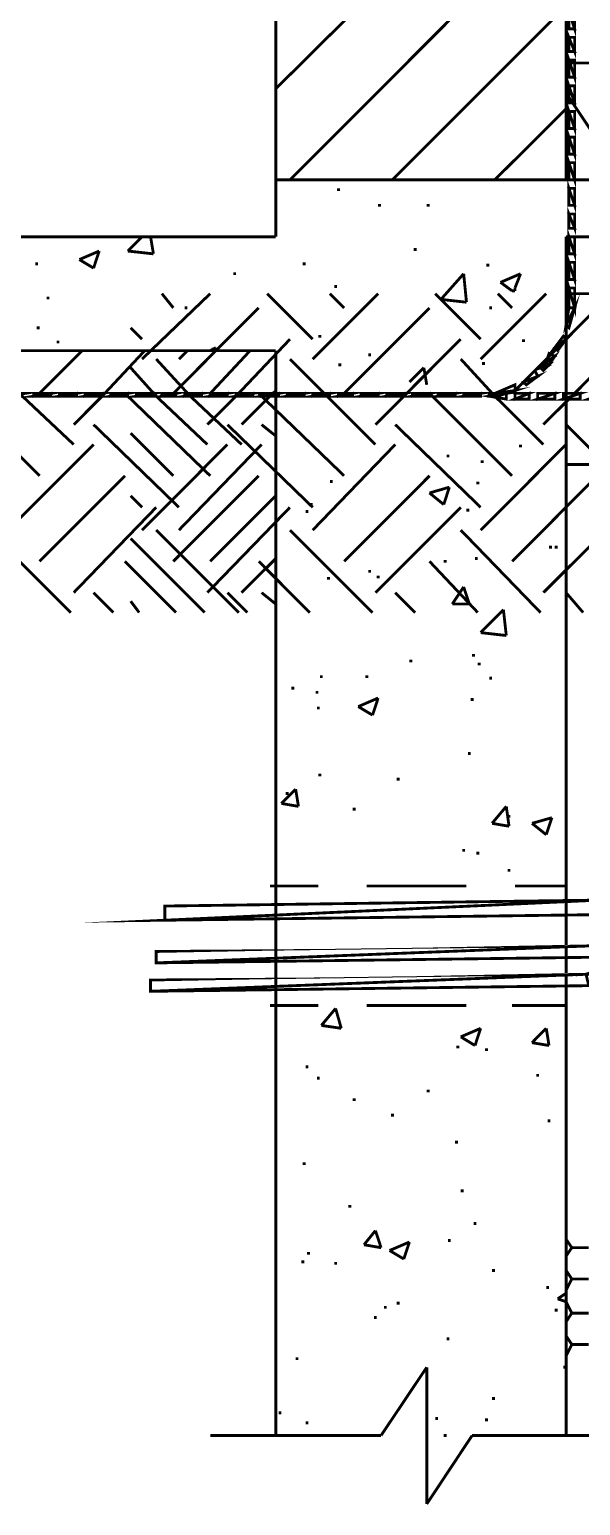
# Model space of a CAD drawing. Extents: x 219 to 1226, y 175 to 465.
# Drawn here: x 234.21 to 242.42, y 189.21 to 211.18 of the extents above; entities that cross this region are included whole.
import ezdxf

# ---------------------------------------------------------------- set-up
doc = ezdxf.new("R2010")
doc.units = 0
doc.header["$MEASUREMENT"] = 0
for name, color, linetype in [('C00-00-00-BLACK', 7, 'Continuous'), ('C00-FF-00', 3, 'Continuous'), ('C95-49-00', 34, 'Continuous'), ('CFF-00-00', 1, 'Continuous')]:
    doc.layers.add(name, color=color, linetype=linetype)

msp = doc.modelspace()

# ---------------------------------------------------------------- linework, layer by layer
at = {"layer": 'C00-00-00-BLACK', "const_width": 0.0423}
for points in [[(237.877, 260.402), (237.877, 208.094)], [(242.202, 260.402), (242.202, 208.943)], [(237.877, 210.298), (242.202, 214.582)], [(238.088, 208.943), (242.202, 213.055)], [(239.615, 208.943), (242.202, 211.528)], [(242.202, 210.682), (258.614, 210.682)], [(242.244, 210.171), (242.668, 209.536)], [(241.141, 208.943), (242.202, 210.001)], [(403.535, 208.943), (237.877, 208.943)], [(238.81, 208.816), (238.81, 208.774)], [(239.402, 208.563), (239.445, 208.563)], [(240.126, 208.563), (240.167, 208.563)], [(227.613, 208.094), (237.877, 208.094)], [(235.672, 207.882), (235.884, 208.094)], [(236.054, 207.84), (236.011, 208.094)], [(242.202, 190.251), (242.202, 208.094)], [(242.202, 208.094), (243.135, 208.094)], [(234.95, 207.755), (235.246, 207.882)], [(235.162, 207.628), (235.246, 207.882)], [(235.672, 207.882), (236.054, 207.84)], [(239.953, 207.925), (239.953, 207.882)], [(234.315, 207.714), (234.315, 207.671)], [(234.95, 207.755), (235.162, 207.628)], [(238.3, 207.714), (238.3, 207.671)], [(241.015, 207.671), (241.056, 207.671)], [(237.242, 207.544), (237.283, 207.544)], [(240.337, 207.162), (240.676, 207.544)], [(240.718, 207.12), (240.676, 207.544)], [(241.225, 207.416), (241.524, 207.544)], [(241.225, 207.416), (241.398, 207.289)], [(241.44, 207.332), (241.524, 207.544)], [(234.484, 207.205), (234.484, 207.162)], [(238.768, 207.375), (238.768, 207.332)], [(240.337, 207.162), (240.718, 207.12)], [(241.398, 207.289), (241.44, 207.289)], [(241.44, 207.289), (241.44, 207.332)], [(242.202, 207.248), (256.283, 207.248)], [(236.519, 207.036), (236.561, 207.036)], [(241.056, 207.036), (241.099, 207.036)], [(234.315, 206.739), (234.357, 206.739)], [(234.611, 206.527), (234.654, 206.527)], [(238.511, 206.613), (238.556, 206.613)], [(241.567, 206.57), (241.567, 206.527)], [(237.877, 206.4), (227.613, 206.4)], [(236.9, 206.4), (236.984, 206.443)], [(236.942, 206.443), (236.942, 206.4)], [(236.984, 206.4), (236.984, 206.443)], [(237.877, 206.4), (237.877, 190.251)], [(239.275, 206.358), (239.275, 206.316)], [(238.81, 206.187), (238.852, 206.187)], [(239.868, 205.932), (240.083, 206.144)], [(240.126, 205.891), (240.083, 206.144)], [(240.972, 206.228), (240.972, 206.187)], [(241.524, 205.002), (241.524, 204.959)], [(240.422, 204.832), (240.463, 204.832)], [(240.929, 204.747), (240.972, 204.747)], [(243.94, 204.704), (242.202, 204.704)], [(238.683, 204.451), (238.726, 204.451)], [(240.167, 204.281), (240.463, 204.367)], [(240.379, 204.109), (240.463, 204.367)], [(240.886, 204.451), (240.886, 204.408)], [(238.384, 204.109), (238.427, 204.109)], [(240.167, 204.281), (240.379, 204.109)], [(238.341, 204.025), (238.341, 203.982)], [(240.718, 204.025), (240.76, 204.025)], [(241.948, 203.475), (241.99, 203.475)], [(242.033, 203.475), (242.076, 203.475)], [(240.379, 203.263), (240.422, 203.263)], [(240.845, 203.305), (240.886, 203.305)], [(238.64, 203.009), (238.683, 203.009)], [(239.275, 203.136), (239.275, 203.093)], [(239.402, 203.05), (239.402, 203.009)], [(240.506, 202.627), (240.676, 202.882)], [(240.76, 202.627), (240.676, 202.882)], [(240.506, 202.627), (240.76, 202.627)], [(240.929, 202.202), (241.268, 202.543)], [(241.311, 202.159), (241.268, 202.543)], [(240.929, 202.202), (241.311, 202.159)], [(239.868, 201.779), (239.911, 201.779)], [(240.802, 201.863), (240.845, 201.863)], [(240.886, 201.736), (240.929, 201.736)], [(238.556, 201.566), (238.556, 201.525)], [(239.233, 201.566), (239.233, 201.525)], [(241.056, 201.525), (241.099, 201.525)], [(238.13, 201.397), (238.13, 201.355)], [(238.469, 201.313), (238.511, 201.313)], [(239.106, 201.101), (239.402, 201.229)], [(239.318, 200.974), (239.402, 201.229)], [(240.802, 201.229), (240.802, 201.186)], [(238.511, 201.101), (238.511, 201.059)], [(239.106, 201.101), (239.318, 200.974)], [(240.76, 200.424), (240.76, 200.381)], [(238.511, 200.082), (238.556, 200.082)], [(239.699, 200.041), (239.699, 199.998)], [(237.961, 199.659), (238.173, 199.871)], [(238.045, 199.829), (238.045, 199.786)], [(238.214, 199.616), (238.173, 199.871)], [(237.961, 199.659), (238.214, 199.616)], [(239.022, 199.575), (239.065, 199.575)], [(241.099, 199.363), (241.311, 199.616)], [(241.352, 199.32), (241.311, 199.616)], [(241.352, 199.489), (241.352, 199.447)], [(241.099, 199.363), (241.352, 199.32)], [(241.694, 199.363), (241.99, 199.447)], [(241.694, 199.363), (241.906, 199.194)], [(241.906, 199.194), (241.99, 199.447)], [(240.676, 198.983), (240.676, 198.94)], [(240.886, 198.94), (240.886, 198.897)], [(241.352, 198.685), (241.352, 198.644)], [(237.791, 198.431), (238.511, 198.431)], [(239.233, 198.431), (240.718, 198.431)], [(241.44, 198.431), (242.202, 198.431)], [(237.791, 196.651), (238.511, 196.651)], [(239.233, 196.651), (240.718, 196.651)], [(241.398, 196.651), (241.44, 196.651)], [(241.44, 196.651), (242.202, 196.651)], [(238.556, 196.355), (238.768, 196.608)], [(238.852, 196.312), (238.768, 196.608)], [(238.556, 196.355), (238.852, 196.312)], [(240.633, 196.185), (240.929, 196.312)], [(240.633, 196.185), (240.845, 196.056)], [(240.845, 196.056), (240.929, 196.312)], [(241.694, 196.098), (241.906, 196.312)], [(241.948, 196.056), (241.906, 196.312)], [(240.59, 196.056), (240.59, 196.013)], [(241.015, 196.013), (241.015, 195.972)], [(241.694, 196.098), (241.948, 196.056)], [(238.341, 195.759), (238.341, 195.717)], [(238.511, 195.59), (238.511, 195.547)], [(241.779, 195.633), (241.779, 195.59)], [(240.126, 195.378), (240.167, 195.378)], [(239.022, 195.251), (239.065, 195.251)], [(239.615, 195.04), (239.615, 194.997)], [(241.948, 194.955), (241.948, 194.913)], [(240.549, 194.617), (240.59, 194.617)], [(238.3, 194.319), (238.3, 194.278)], [(240.633, 193.893), (240.676, 193.893)], [(238.979, 193.682), (238.979, 193.64)], [(240.845, 193.428), (240.845, 193.386)], [(239.191, 193.09), (239.361, 193.301)], [(239.445, 193.047), (239.361, 193.301)], [(239.572, 193.005), (239.868, 193.131)], [(239.784, 192.878), (239.868, 193.131)], [(240.463, 193.174), (240.463, 193.131)], [(242.287, 193.047), (242.202, 193.174)], [(238.341, 192.963), (238.384, 192.963)], [(239.191, 193.09), (239.445, 193.047)], [(239.572, 193.005), (239.784, 192.878)], [(242.202, 192.92), (242.287, 193.047)], [(242.287, 193.047), (242.54, 193.047)], [(238.257, 192.835), (238.3, 192.835)], [(238.768, 192.835), (238.768, 192.794)], [(241.099, 192.708), (241.141, 192.708)], [(242.287, 192.581), (242.202, 192.708)], [(241.906, 192.455), (241.948, 192.455)], [(242.202, 192.412), (242.287, 192.581)], [(242.287, 192.581), (242.54, 192.581)], [(239.699, 192.242), (239.699, 192.201)], [(242.076, 192.285), (242.202, 192.369)], [(242.076, 192.285), (242.202, 192.242)], [(242.287, 192.073), (242.202, 192.242)], [(239.361, 192.029), (239.361, 191.986)], [(239.488, 192.158), (239.53, 192.158)], [(242.033, 192.116), (242.076, 192.116)], [(242.202, 191.944), (242.287, 192.073)], [(242.287, 192.073), (242.54, 192.073)], [(240.422, 191.69), (240.463, 191.69)], [(242.287, 191.606), (242.202, 191.733)], [(242.202, 191.436), (242.287, 191.606)], [(242.287, 191.606), (242.54, 191.606)], [(238.173, 191.394), (238.214, 191.394)], [(239.445, 190.251), (240.126, 191.267)], [(240.126, 191.267), (240.126, 189.231)], [(242.16, 191.267), (242.202, 191.267)], [(242.16, 191.267), (242.202, 191.267)], [(241.099, 190.801), (241.141, 190.801)], [(237.918, 190.589), (237.961, 190.589)], [(238.341, 190.462), (238.341, 190.419)], [(240.253, 190.505), (240.294, 190.505)], [(241.015, 190.505), (241.015, 190.462)], [(236.9, 190.251), (239.445, 190.251)], [(240.802, 190.251), (240.126, 189.231)], [(240.379, 190.251), (240.422, 190.251)], [(240.802, 190.251), (243.178, 190.251)]]:
    msp.add_lwpolyline(points, dxfattribs=at)
at = {"layer": 'C00-FF-00', "const_width": 0.0423}
for points in [[(242.244, 211.189), (242.329, 211.189), (242.244, 211.444), (242.244, 211.189)], [(242.329, 211.189), (242.244, 211.444), (242.329, 211.444), (242.329, 211.189)], [(242.244, 210.851), (242.329, 210.851), (242.244, 211.062), (242.244, 210.851)], [(242.329, 210.851), (242.244, 211.062), (242.329, 211.062), (242.329, 210.851)], [(242.329, 210.47), (242.244, 210.723), (242.329, 210.723), (242.329, 210.47)], [(242.244, 210.47), (242.329, 210.47), (242.244, 210.723), (242.244, 210.47)], [(242.329, 210.087), (242.244, 210.34), (242.329, 210.34), (242.329, 210.087)], [(242.244, 210.087), (242.329, 210.087), (242.244, 210.34), (242.244, 210.087)], [(242.244, 209.705), (242.329, 209.705), (242.244, 209.96), (242.244, 209.705)], [(242.329, 209.705), (242.244, 209.96), (242.329, 209.96), (242.329, 209.705)], [(242.329, 209.325), (242.244, 209.578), (242.329, 209.578), (242.329, 209.325)], [(242.244, 209.325), (242.329, 209.325), (242.244, 209.578), (242.244, 209.325)], [(242.329, 208.943), (242.244, 209.198), (242.329, 209.198), (242.329, 208.943)], [(242.244, 208.943), (242.329, 208.943), (242.244, 209.198), (242.244, 208.943)], [(242.244, 208.563), (242.329, 208.563), (242.244, 208.816), (242.244, 208.563)], [(242.329, 208.563), (242.244, 208.816), (242.329, 208.816), (242.329, 208.563)], [(242.244, 208.221), (242.329, 208.221), (242.244, 208.433), (242.244, 208.221)], [(242.329, 208.221), (242.244, 208.433), (242.329, 208.433), (242.329, 208.221)], [(242.329, 207.84), (242.244, 208.094), (242.329, 208.094), (242.329, 207.84)], [(242.244, 207.84), (242.329, 207.84), (242.244, 208.094), (242.244, 207.84)], [(242.244, 207.459), (242.329, 207.459), (242.244, 207.714), (242.244, 207.459)], [(242.329, 207.459), (242.244, 207.714), (242.329, 207.714), (242.329, 207.459)], [(242.244, 207.036), (242.329, 207.036), (242.244, 207.332), (242.244, 207.036)], [(242.244, 206.739), (242.202, 206.782), (242.329, 207.036), (242.244, 206.739)], [(242.329, 207.036), (242.244, 207.332), (242.329, 207.332), (242.329, 207.036)], [(242.202, 206.782), (242.329, 207.036), (242.244, 207.036), (242.202, 206.782)], [(242.033, 206.443), (242.202, 206.57), (242.16, 206.613), (242.033, 206.443)], [(242.076, 206.4), (242.033, 206.443), (242.202, 206.57), (242.076, 206.4)], [(241.906, 206.228), (242.033, 206.316), (241.948, 206.358), (241.906, 206.228)], [(241.948, 206.187), (241.906, 206.228), (242.033, 206.316), (241.948, 206.187)], [(241.567, 205.932), (241.779, 206.017), (241.737, 206.102), (241.567, 205.932)], [(241.61, 205.891), (241.567, 205.932), (241.779, 206.017), (241.61, 205.891)], [(241.821, 206.144), (241.948, 206.187), (241.906, 206.228), (241.821, 206.144)], [(241.863, 206.102), (241.821, 206.144), (241.948, 206.187), (241.863, 206.102)], [(241.141, 205.763), (241.44, 205.805), (241.44, 205.891), (241.141, 205.763)], [(241.184, 205.721), (241.141, 205.763), (241.44, 205.805), (241.184, 205.721)], [(233.889, 205.763), (233.889, 205.721), (234.142, 205.763), (233.889, 205.763)], [(234.272, 205.721), (234.527, 205.763), (234.527, 205.721), (234.272, 205.721)], [(234.272, 205.763), (234.272, 205.721), (234.527, 205.763), (234.272, 205.763)], [(234.654, 205.721), (234.907, 205.763), (234.907, 205.721), (234.654, 205.721)], [(234.654, 205.763), (234.654, 205.721), (234.907, 205.763), (234.654, 205.763)], [(235.034, 205.721), (235.289, 205.763), (235.289, 205.721), (235.034, 205.721)], [(235.034, 205.763), (235.034, 205.721), (235.289, 205.763), (235.034, 205.763)], [(235.416, 205.721), (235.669, 205.763), (235.669, 205.721), (235.416, 205.721)], [(235.416, 205.763), (235.416, 205.721), (235.669, 205.763), (235.416, 205.763)], [(235.799, 205.721), (236.054, 205.763), (236.054, 205.721), (235.799, 205.721)], [(235.799, 205.763), (235.799, 205.721), (236.054, 205.763), (235.799, 205.763)], [(236.18, 205.721), (236.391, 205.763), (236.391, 205.721), (236.18, 205.721)], [(236.18, 205.763), (236.18, 205.721), (236.391, 205.763), (236.18, 205.763)], [(236.519, 205.721), (236.773, 205.763), (236.773, 205.721), (236.519, 205.721)], [(236.519, 205.763), (236.519, 205.721), (236.773, 205.763), (236.519, 205.763)], [(236.9, 205.721), (237.153, 205.763), (237.153, 205.721), (236.9, 205.721)], [(236.9, 205.763), (236.9, 205.721), (237.153, 205.763), (236.9, 205.763)], [(237.283, 205.721), (237.538, 205.763), (237.538, 205.721), (237.283, 205.721)], [(237.283, 205.763), (237.283, 205.721), (237.538, 205.763), (237.283, 205.763)], [(237.665, 205.721), (237.918, 205.763), (237.918, 205.721), (237.665, 205.721)], [(237.665, 205.763), (237.665, 205.721), (237.918, 205.763), (237.665, 205.763)], [(238.045, 205.721), (238.3, 205.763), (238.3, 205.721), (238.045, 205.721)], [(238.045, 205.763), (238.045, 205.721), (238.3, 205.763), (238.045, 205.763)], [(238.427, 205.721), (238.68, 205.763), (238.68, 205.721), (238.427, 205.721)], [(238.427, 205.763), (238.427, 205.721), (238.68, 205.763), (238.427, 205.763)], [(238.81, 205.721), (239.022, 205.763), (239.022, 205.721), (238.81, 205.721)], [(238.81, 205.763), (238.81, 205.721), (239.022, 205.763), (238.81, 205.763)], [(239.149, 205.721), (239.402, 205.763), (239.402, 205.721), (239.149, 205.721)], [(239.149, 205.763), (239.149, 205.721), (239.402, 205.763), (239.149, 205.763)], [(239.53, 205.721), (239.784, 205.763), (239.784, 205.721), (239.53, 205.721)], [(239.53, 205.763), (239.53, 205.721), (239.784, 205.763), (239.53, 205.763)], [(239.911, 205.721), (240.164, 205.763), (240.164, 205.721), (239.911, 205.721)], [(239.911, 205.763), (239.911, 205.721), (240.164, 205.763), (239.911, 205.763)], [(240.294, 205.721), (240.549, 205.763), (240.549, 205.721), (240.294, 205.721)], [(240.294, 205.763), (240.294, 205.721), (240.549, 205.763), (240.294, 205.763)], [(240.676, 205.721), (240.929, 205.763), (240.929, 205.721), (240.676, 205.721)], [(240.676, 205.763), (240.676, 205.721), (240.929, 205.763), (240.676, 205.763)], [(241.056, 205.721), (241.311, 205.763), (241.311, 205.678), (241.056, 205.721)], [(241.056, 205.763), (241.056, 205.721), (241.311, 205.763), (241.056, 205.763)], [(241.44, 205.678), (241.651, 205.763), (241.651, 205.678), (241.44, 205.678)], [(241.44, 205.763), (241.44, 205.678), (241.651, 205.763), (241.44, 205.763)], [(241.779, 205.678), (242.033, 205.763), (242.033, 205.678), (241.779, 205.678)], [(241.779, 205.763), (241.779, 205.678), (242.033, 205.763), (241.779, 205.763)], [(242.16, 205.678), (242.413, 205.763), (242.413, 205.678), (242.16, 205.678)], [(242.16, 205.763), (242.16, 205.678), (242.413, 205.763), (242.16, 205.763)], [(242.54, 205.678), (242.795, 205.763), (242.795, 205.678), (242.54, 205.678)]]:
    msp.add_lwpolyline(points, close=True, dxfattribs=at)
at = {"layer": 'C00-FF-00'}
for points in [[(242.244, 210.851), (242.329, 210.851), (242.244, 211.062), (242.244, 210.851)], [(242.329, 210.851), (242.244, 211.062), (242.329, 211.062), (242.329, 210.851)], [(242.244, 210.47), (242.329, 210.47), (242.244, 210.723), (242.244, 210.47)], [(242.329, 210.47), (242.244, 210.723), (242.329, 210.723), (242.329, 210.47)], [(242.244, 210.087), (242.329, 210.087), (242.244, 210.34), (242.244, 210.087)], [(242.329, 210.087), (242.244, 210.34), (242.329, 210.34), (242.329, 210.087)], [(242.244, 209.705), (242.329, 209.705), (242.244, 209.96), (242.244, 209.705)], [(242.329, 209.705), (242.244, 209.96), (242.329, 209.96), (242.329, 209.705)], [(242.244, 209.325), (242.329, 209.325), (242.244, 209.578), (242.244, 209.325)], [(242.329, 209.325), (242.244, 209.578), (242.329, 209.578), (242.329, 209.325)], [(242.244, 208.943), (242.329, 208.943), (242.244, 209.198), (242.244, 208.943)], [(242.329, 208.943), (242.244, 209.198), (242.329, 209.198), (242.329, 208.943)], [(242.244, 208.563), (242.329, 208.563), (242.244, 208.816), (242.244, 208.563)], [(242.329, 208.563), (242.244, 208.816), (242.329, 208.816), (242.329, 208.563)], [(242.244, 208.221), (242.329, 208.221), (242.244, 208.433), (242.244, 208.221)], [(242.329, 208.221), (242.244, 208.433), (242.329, 208.433), (242.329, 208.221)], [(242.244, 207.84), (242.329, 207.84), (242.244, 208.094), (242.244, 207.84)], [(242.329, 207.84), (242.244, 208.094), (242.329, 208.094), (242.329, 207.84)], [(242.244, 207.459), (242.329, 207.459), (242.244, 207.714), (242.244, 207.459)], [(242.329, 207.459), (242.244, 207.714), (242.329, 207.714), (242.329, 207.459)], [(242.244, 207.036), (242.329, 207.036), (242.244, 207.332), (242.244, 207.036)], [(242.329, 207.036), (242.244, 207.332), (242.329, 207.332), (242.329, 207.036)], [(242.244, 206.739), (242.202, 206.782), (242.329, 207.036), (242.244, 206.739)], [(242.202, 206.782), (242.329, 207.036), (242.244, 207.036), (242.202, 206.782)], [(242.033, 206.443), (242.202, 206.57), (242.16, 206.613), (242.033, 206.443)], [(242.076, 206.4), (242.033, 206.443), (242.202, 206.57), (242.076, 206.4)], [(241.906, 206.228), (242.033, 206.316), (241.948, 206.358), (241.906, 206.228)], [(241.948, 206.187), (241.906, 206.228), (242.033, 206.316), (241.948, 206.187)], [(241.567, 205.932), (241.779, 206.017), (241.737, 206.102), (241.567, 205.932)], [(241.821, 206.144), (241.948, 206.187), (241.906, 206.228), (241.821, 206.144)], [(241.863, 206.102), (241.821, 206.144), (241.948, 206.187), (241.863, 206.102)], [(241.141, 205.763), (241.44, 205.805), (241.44, 205.891), (241.141, 205.763)], [(241.61, 205.891), (241.567, 205.932), (241.779, 206.017), (241.61, 205.891)], [(234.272, 205.763), (234.272, 205.721), (234.527, 205.763), (234.272, 205.763)], [(234.272, 205.721), (234.527, 205.763), (234.527, 205.721), (234.272, 205.721)], [(234.654, 205.763), (234.654, 205.721), (234.907, 205.763), (234.654, 205.763)], [(234.654, 205.721), (234.907, 205.763), (234.907, 205.721), (234.654, 205.721)], [(235.034, 205.763), (235.034, 205.721), (235.289, 205.763), (235.034, 205.763)], [(235.034, 205.721), (235.289, 205.763), (235.289, 205.721), (235.034, 205.721)], [(235.416, 205.763), (235.416, 205.721), (235.669, 205.763), (235.416, 205.763)], [(235.416, 205.721), (235.669, 205.763), (235.669, 205.721), (235.416, 205.721)], [(235.799, 205.763), (235.799, 205.721), (236.054, 205.763), (235.799, 205.763)], [(235.799, 205.721), (236.054, 205.763), (236.054, 205.721), (235.799, 205.721)], [(236.18, 205.763), (236.18, 205.721), (236.391, 205.763), (236.18, 205.763)], [(236.18, 205.721), (236.391, 205.763), (236.391, 205.721), (236.18, 205.721)], [(236.519, 205.763), (236.519, 205.721), (236.773, 205.763), (236.519, 205.763)], [(236.519, 205.721), (236.773, 205.763), (236.773, 205.721), (236.519, 205.721)], [(236.9, 205.763), (236.9, 205.721), (237.153, 205.763), (236.9, 205.763)], [(236.9, 205.721), (237.153, 205.763), (237.153, 205.721), (236.9, 205.721)], [(237.283, 205.763), (237.283, 205.721), (237.538, 205.763), (237.283, 205.763)], [(237.283, 205.721), (237.538, 205.763), (237.538, 205.721), (237.283, 205.721)], [(237.665, 205.763), (237.665, 205.721), (237.918, 205.763), (237.665, 205.763)], [(237.665, 205.721), (237.918, 205.763), (237.918, 205.721), (237.665, 205.721)], [(238.045, 205.763), (238.045, 205.721), (238.3, 205.763), (238.045, 205.763)], [(238.045, 205.721), (238.3, 205.763), (238.3, 205.721), (238.045, 205.721)], [(238.427, 205.763), (238.427, 205.721), (238.68, 205.763), (238.427, 205.763)], [(238.427, 205.721), (238.68, 205.763), (238.68, 205.721), (238.427, 205.721)], [(238.81, 205.763), (238.81, 205.721), (239.022, 205.763), (238.81, 205.763)], [(238.81, 205.721), (239.022, 205.763), (239.022, 205.721), (238.81, 205.721)], [(239.149, 205.763), (239.149, 205.721), (239.402, 205.763), (239.149, 205.763)], [(239.149, 205.721), (239.402, 205.763), (239.402, 205.721), (239.149, 205.721)], [(239.53, 205.763), (239.53, 205.721), (239.784, 205.763), (239.53, 205.763)], [(239.53, 205.721), (239.784, 205.763), (239.784, 205.721), (239.53, 205.721)], [(239.911, 205.763), (239.911, 205.721), (240.164, 205.763), (239.911, 205.763)], [(239.911, 205.721), (240.164, 205.763), (240.164, 205.721), (239.911, 205.721)], [(240.294, 205.763), (240.294, 205.721), (240.549, 205.763), (240.294, 205.763)], [(240.294, 205.721), (240.549, 205.763), (240.549, 205.721), (240.294, 205.721)], [(240.676, 205.763), (240.676, 205.721), (240.929, 205.763), (240.676, 205.763)], [(240.676, 205.721), (240.929, 205.763), (240.929, 205.721), (240.676, 205.721)], [(241.056, 205.763), (241.056, 205.721), (241.311, 205.763), (241.056, 205.763)], [(241.056, 205.721), (241.311, 205.763), (241.311, 205.678), (241.056, 205.721)], [(241.184, 205.721), (241.141, 205.763), (241.44, 205.805), (241.184, 205.721)], [(241.44, 205.763), (241.44, 205.678), (241.651, 205.763), (241.44, 205.763)], [(241.44, 205.678), (241.651, 205.763), (241.651, 205.678), (241.44, 205.678)], [(241.779, 205.763), (241.779, 205.678), (242.033, 205.763), (241.779, 205.763)], [(241.779, 205.678), (242.033, 205.763), (242.033, 205.678), (241.779, 205.678)], [(242.16, 205.763), (242.16, 205.678), (242.413, 205.763), (242.16, 205.763)], [(242.16, 205.678), (242.413, 205.763), (242.413, 205.678), (242.16, 205.678)]]:
    msp.add_lwpolyline(points, close=True, dxfattribs=at)
at = {"layer": 'C00-FF-00', "const_width": 0.0423}
for points in [[(242.16, 206.613), (242.202, 206.613)], [(241.567, 205.891), (241.567, 205.932)]]:
    msp.add_lwpolyline(points, dxfattribs=at)
at = {"layer": 'C95-49-00', "const_width": 0.0423}
for points in [[(235.884, 206.274), (236.9, 207.248)], [(236.35, 207.036), (236.18, 207.248)], [(238.427, 206.57), (237.749, 207.248)], [(238.427, 206.274), (239.402, 207.248)], [(238.895, 207.036), (238.683, 207.248)], [(240.929, 206.57), (240.253, 207.248)], [(240.929, 206.274), (241.906, 207.248)], [(241.398, 207.036), (241.184, 207.248)], [(236.35, 205.763), (237.622, 207.036)], [(238.895, 205.763), (240.167, 207.036)], [(241.398, 205.763), (242.668, 207.036)], [(235.884, 206.57), (235.715, 206.739)], [(236.857, 205.298), (237.283, 205.721), (238.088, 206.57)], [(239.361, 205.298), (239.784, 205.721), (240.633, 206.57)], [(241.863, 205.298), (242.287, 205.721), (243.135, 206.57)], [(234.357, 205.763), (234.993, 206.4)], [(234.866, 205.298), (235.289, 205.721), (235.925, 206.4)], [(236.434, 206.274), (236.561, 206.4)], [(236.9, 205.763), (237.495, 206.4)], [(234.866, 205.002), (234.101, 205.721), (233.592, 206.274)], [(236.857, 205.002), (236.095, 205.721), (235.715, 206.144)], [(237.368, 205.002), (236.603, 205.721), (236.095, 206.274)], [(239.361, 205.002), (238.64, 205.721), (238.088, 206.274)], [(241.863, 205.002), (241.141, 205.721), (240.633, 206.274)], [(234.357, 204.536), (233.169, 205.721), (233.127, 205.763)], [(236.9, 204.536), (235.672, 205.721), (235.628, 205.763)], [(237.368, 205.298), (237.791, 205.721), (237.877, 205.805)], [(238.895, 204.536), (237.665, 205.721), (237.622, 205.763)], [(241.398, 204.536), (240.21, 205.721), (240.167, 205.763)], [(236.434, 204.067), (235.162, 205.298)], [(238.427, 204.067), (237.156, 205.298)], [(237.877, 205.129), (237.665, 205.298)], [(240.929, 204.067), (239.657, 205.298)], [(243.433, 204.067), (242.202, 205.298)], [(233.889, 203.728), (235.162, 205.002)], [(236.35, 204.536), (235.715, 205.17)], [(235.884, 203.728), (237.156, 205.002)], [(236.434, 203.728), (237.665, 205.002)], [(238.427, 203.728), (239.657, 205.002)], [(240.929, 203.728), (242.202, 205.002)], [(234.357, 203.263), (235.628, 204.536)], [(236.35, 203.263), (237.622, 204.536)], [(238.895, 203.263), (240.167, 204.536)], [(241.398, 203.263), (242.668, 204.536)], [(235.884, 204.067), (235.715, 204.24)], [(236.9, 203.263), (237.877, 204.24)], [(234.866, 202.797), (236.095, 204.067)], [(236.857, 202.797), (238.088, 204.067)], [(239.361, 202.797), (240.633, 204.067)], [(241.863, 202.797), (243.135, 204.067)], [(234.823, 202.501), (233.592, 203.728)], [(237.326, 202.501), (236.095, 203.728)], [(239.318, 202.501), (238.088, 203.728)], [(241.821, 202.501), (240.633, 203.728)], [(236.816, 202.501), (235.715, 203.602)], [(236.391, 202.501), (235.628, 203.263)], [(237.368, 202.797), (237.877, 203.305)], [(238.384, 202.501), (237.622, 203.263)], [(240.886, 202.501), (240.167, 203.263)], [(235.458, 202.501), (235.162, 202.797)], [(237.452, 202.501), (237.156, 202.797)], [(237.877, 202.627), (237.665, 202.797)], [(239.953, 202.501), (239.657, 202.797)], [(242.456, 202.501), (242.202, 202.797)], [(235.841, 202.501), (235.715, 202.67)]]:
    msp.add_lwpolyline(points, dxfattribs=at)
at = {"layer": 'CFF-00-00', "const_width": 0.0423}
for points in [[(242.752, 198.005), (242.71, 198.221), (236.223, 197.921), (242.752, 198.005)], [(242.71, 198.221), (236.223, 197.921), (236.223, 198.132), (242.71, 198.221)], [(242.626, 197.37), (242.583, 197.54), (236.095, 197.286), (242.626, 197.37)], [(242.583, 197.54), (236.095, 197.286), (236.095, 197.456), (242.583, 197.54)], [(242.499, 197.117), (243.221, 197.159), (243.135, 197.329), (242.499, 197.117)], [(242.54, 196.947), (242.499, 197.117), (236.011, 196.863), (242.54, 196.947)], [(242.499, 197.117), (236.011, 196.863), (236.011, 197.031), (242.499, 197.117)]]:
    msp.add_lwpolyline(points, close=True, dxfattribs=at)
at = {"layer": 'CFF-00-00'}
for points in [[(242.752, 198.005), (242.71, 198.221), (236.223, 197.921), (242.752, 198.005)], [(242.71, 198.221), (236.223, 197.921), (236.223, 198.132), (242.71, 198.221)], [(242.626, 197.37), (242.583, 197.54), (236.095, 197.286), (242.626, 197.37)], [(242.583, 197.54), (236.095, 197.286), (236.095, 197.456), (242.583, 197.54)], [(242.54, 196.947), (242.499, 197.117), (236.011, 196.863), (242.54, 196.947)], [(242.499, 197.117), (236.011, 196.863), (236.011, 197.031), (242.499, 197.117)]]:
    msp.add_lwpolyline(points, close=True, dxfattribs=at)

doc.saveas('drawing.dxf')
